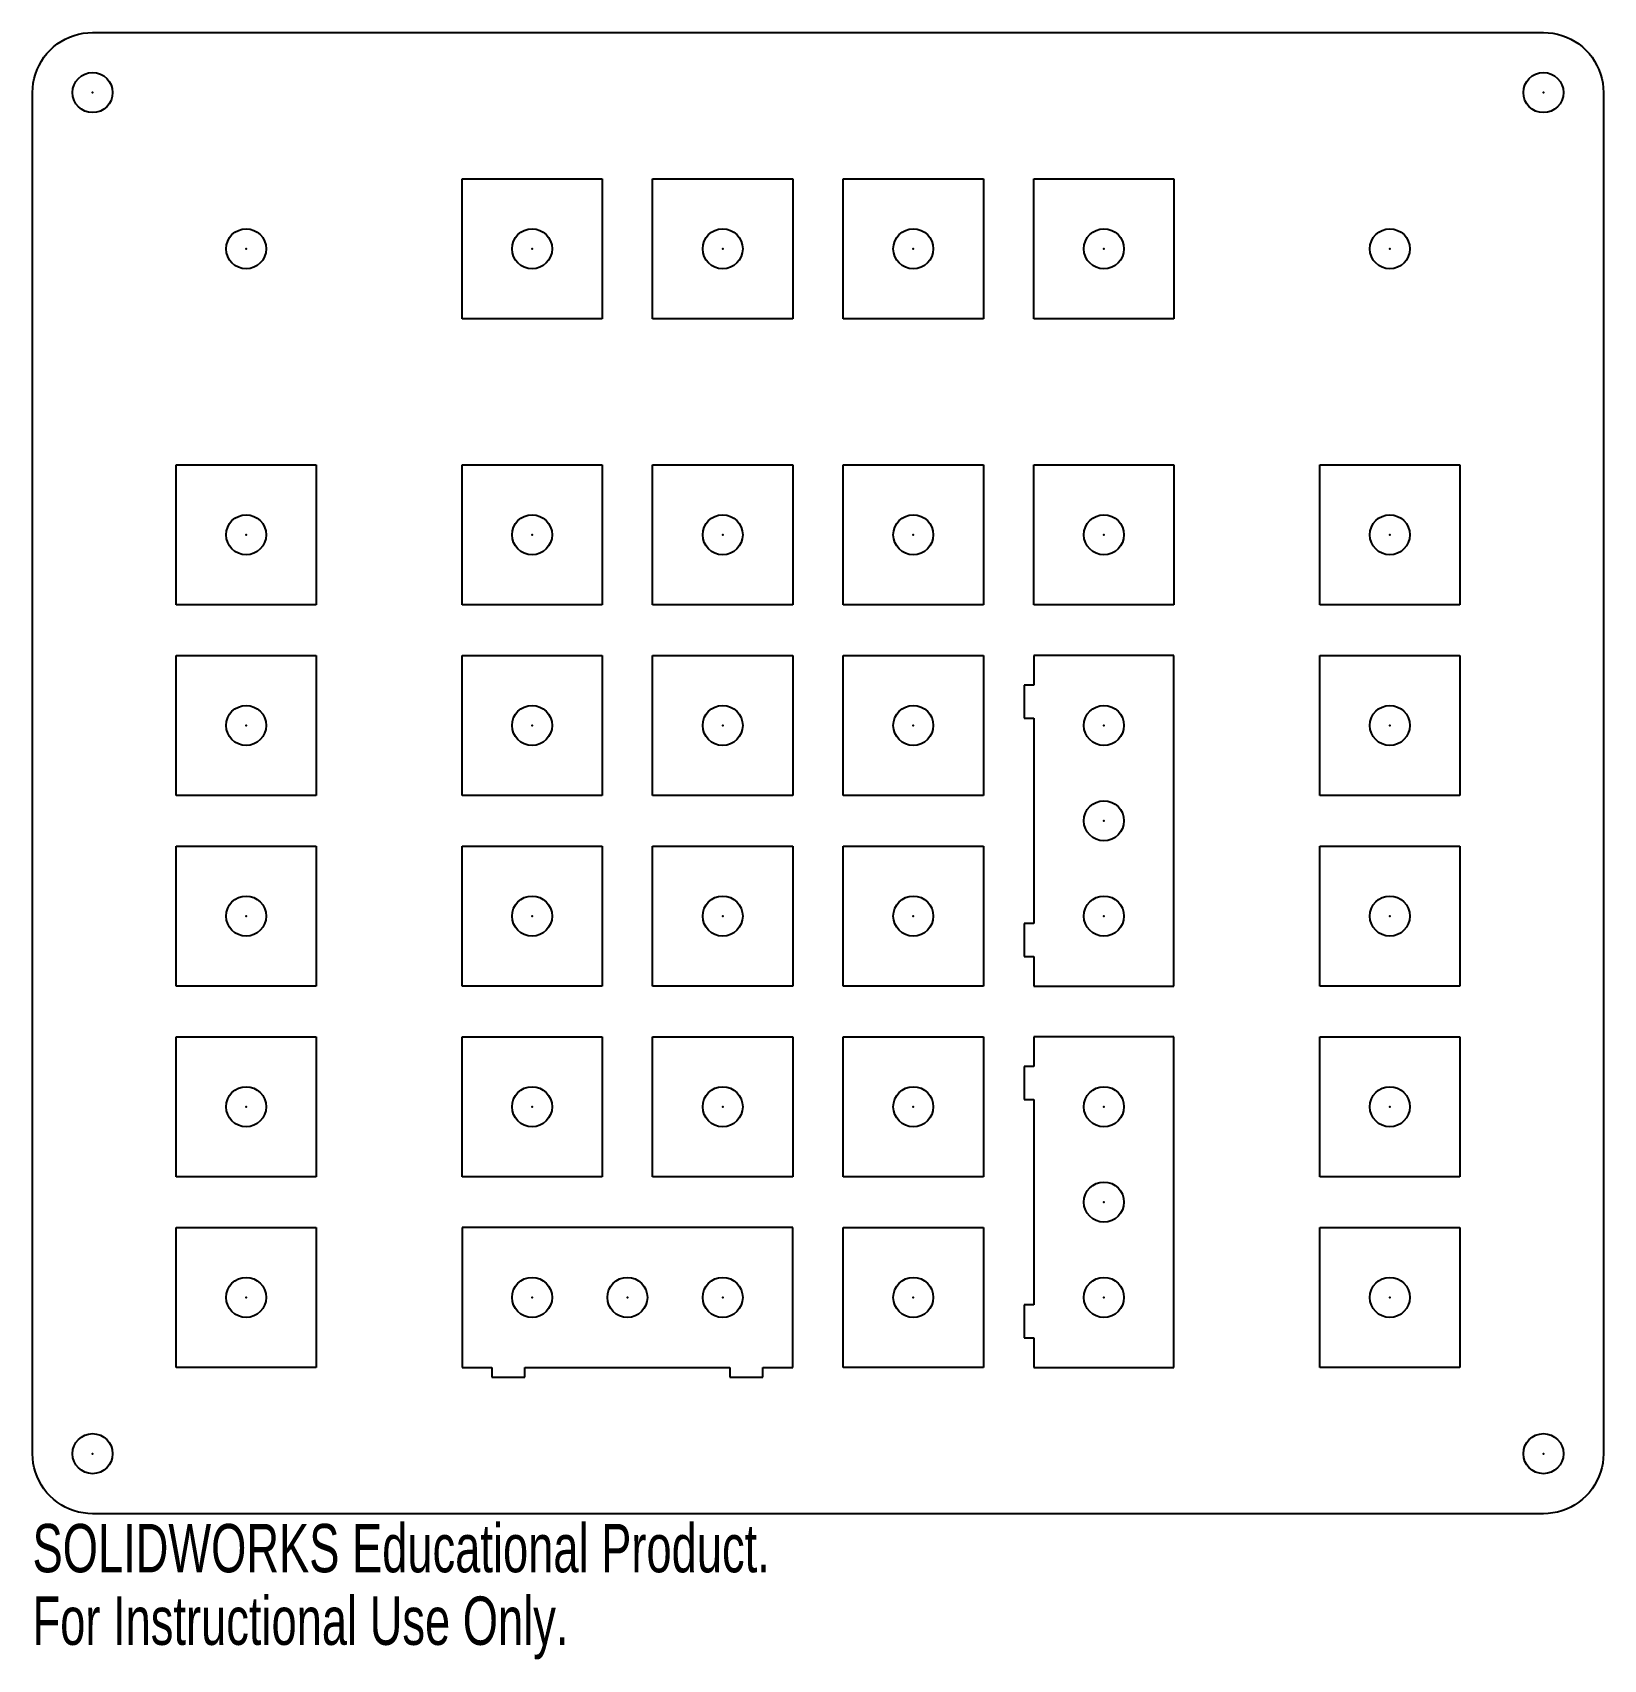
# Model space of a CAD drawing. Header units: millimetres. Extents: x -21 to 136, y -36 to 126.
import ezdxf

# ---------------------------------------------------------------- set-up
doc = ezdxf.new("R2010")
doc.units = ezdxf.units.MM
doc.header["$PDSIZE"] = -1
doc.styles.add('SLDTEXTSTYLE0', font='TXT', dxfattribs={"width": 0.7})

msp = doc.modelspace()

# ---------------------------------------------------------------- linework, layer by layer
at = {"color": 7, "linetype": 'Continuous'}
for p, q in [((-19.24503, 124.94865), (-18.87434, 125.24065)), ((-18.87434, 125.24065), (-18.48297, 125.50165)), ((-18.48297, 125.50165), (-18.07094, 125.73265)), ((-18.07094, 125.73265), (-17.64514, 125.92965)), ((-17.64514, 125.92965), (-17.20279, 126.09265)), ((-17.20279, 126.09265), (-16.74802, 126.22065)), ((-16.74802, 126.22065), (-16.28638, 126.31265)), ((-16.28638, 126.31265), (-15.81785, 126.36865)), ((-15.81785, 126.36865), (-15.34795, 126.38565)), ((-15.34795, 126.38565), (129.652, 126.38565)), ((129.652, 126.38565), (130.122, 126.36865)), ((130.122, 126.36865), (130.589, 126.31265)), ((130.589, 126.31265), (131.052, 126.22065)), ((131.052, 126.22065), (131.506, 126.09265)), ((131.506, 126.09265), (131.948, 125.92965)), ((131.948, 125.92965), (132.375, 125.73265)), ((132.375, 125.73265), (132.786, 125.50165)), ((132.786, 125.50165), (133.177, 125.24065)), ((133.177, 125.24065), (133.548, 124.94865)), ((-20.463216, 123.52065), (-20.20276, 123.91265)), ((-20.20276, 123.91265), (-19.91062, 124.28365)), ((-19.91062, 124.28365), (-19.59092, 124.62865)), ((-19.59092, 124.62865), (-19.24503, 124.94865)), ((133.548, 124.94865), (133.894, 124.62865)), ((133.894, 124.62865), (134.213, 124.28365)), ((134.213, 124.28365), (134.506, 123.91265)), ((134.506, 123.91265), (134.766, 123.52065)), ((-21.182551, 121.78565), (-21.054394, 122.24065)), ((-21.054394, 122.24065), (-20.891785, 122.68265)), ((-20.891785, 122.68265), (-20.694727, 123.10865)), ((-20.694727, 123.10865), (-20.463216, 123.52065)), ((134.766, 123.52065), (134.997, 123.10865)), ((134.997, 123.10865), (135.195, 122.68265)), ((135.195, 122.68265), (135.357, 122.24065)), ((135.357, 122.24065), (135.485, 121.78565)), ((-21.347915, 120.38665), (-21.330001, 120.85565)), ((-21.347915, -15.61395), (-21.347915, 120.38665)), ((-21.330001, 120.85565), (-21.274879, 121.32465)), ((-21.274879, 121.32465), (-21.182551, 121.78565)), ((135.485, 121.78565), (135.578, 121.32465)), ((135.578, 121.32465), (135.633, 120.85565)), ((135.633, 120.85565), (135.652, 120.38665)), ((135.652, 120.38665), (135.652, -15.61395)), ((21.5765, 111.77465), (35.5761, 111.77465)), ((21.5765, 97.77565), (21.5765, 111.77465)), ((35.5761, 111.77465), (35.5761, 97.77565)), ((40.6265, 111.77465), (54.6261, 111.77465)), ((40.6265, 97.77565), (40.6265, 111.77465)), ((54.6261, 111.77465), (54.6261, 97.77565)), ((59.6765, 111.77465), (73.6761, 111.77465)), ((59.6765, 97.77565), (59.6765, 111.77465)), ((73.6761, 111.77465), (73.6761, 97.77565)), ((78.726, 111.77465), (92.726, 111.77465)), ((78.726, 97.77565), (78.726, 111.77465)), ((92.726, 111.77465), (92.726, 97.77565)), ((35.5761, 97.77565), (21.5765, 97.77565)), ((54.6261, 97.77565), (40.6265, 97.77565)), ((73.6761, 97.77565), (59.6765, 97.77565)), ((92.726, 97.77565), (78.726, 97.77565)), ((-6.9998, 83.19965), (7.0011, 83.19965)), ((-6.9998, 69.20025), (-6.9998, 83.19965)), ((7.0011, 83.19965), (7.0011, 69.20025)), ((21.5765, 83.19965), (35.5761, 83.19965)), ((21.5765, 69.20025), (21.5765, 83.19965)), ((35.5761, 83.19965), (35.5761, 69.20025)), ((40.6265, 83.19965), (54.6261, 83.19965)), ((40.6265, 69.20025), (40.6265, 83.19965)), ((54.6261, 83.19965), (54.6261, 69.20025)), ((59.6765, 83.19965), (73.6761, 83.19965)), ((59.6765, 69.20025), (59.6765, 83.19965)), ((73.6761, 83.19965), (73.6761, 69.20025)), ((78.726, 83.19965), (92.726, 83.19965)), ((78.726, 69.20025), (78.726, 83.19965)), ((92.726, 83.19965), (92.726, 69.20025)), ((107.301, 83.19965), (121.301, 83.19965)), ((107.301, 69.20025), (107.301, 83.19965)), ((121.301, 83.19965), (121.301, 69.20025)), ((7.0011, 69.20025), (-6.9998, 69.20025)), ((35.5761, 69.20025), (21.5765, 69.20025)), ((54.6261, 69.20025), (40.6265, 69.20025)), ((73.6761, 69.20025), (59.6765, 69.20025)), ((92.726, 69.20025), (78.726, 69.20025)), ((121.301, 69.20025), (107.301, 69.20025)), ((-6.9998, 64.14985), (7.0011, 64.14985)), ((-6.9998, 50.15025), (-6.9998, 64.14985)), ((7.0011, 64.14985), (7.0011, 50.15025)), ((21.5765, 64.14985), (35.5761, 64.14985)), ((21.5765, 50.15025), (21.5765, 64.14985)), ((35.5761, 64.14985), (35.5761, 50.15025)), ((40.6265, 64.14985), (54.6261, 64.14985)), ((40.6265, 50.15025), (40.6265, 64.14985)), ((54.6261, 64.14985), (54.6261, 50.15025)), ((59.6765, 64.14985), (73.6761, 64.14985)), ((59.6765, 50.15025), (59.6765, 64.14985)), ((73.6761, 64.14985), (73.6761, 50.15025)), ((78.726, 64.14985), (78.726, 61.17455)), ((92.726, 64.14985), (78.726, 64.14985)), ((92.726, 31.10025), (92.726, 64.14985)), ((107.301, 64.14985), (121.301, 64.14985)), ((107.301, 50.15025), (107.301, 64.14985)), ((121.301, 64.14985), (121.301, 50.15025)), ((78.726, 61.17455), (77.7564, 61.17455)), ((77.7564, 61.17455), (77.7564, 57.87395)), ((77.7564, 57.87395), (78.726, 57.87395)), ((78.726, 57.87395), (78.726, 37.37435)), ((7.0011, 50.15025), (-6.9998, 50.15025)), ((35.5761, 50.15025), (21.5765, 50.15025)), ((54.6261, 50.15025), (40.6265, 50.15025)), ((73.6761, 50.15025), (59.6765, 50.15025)), ((121.301, 50.15025), (107.301, 50.15025)), ((-6.9998, 45.09985), (7.0011, 45.09985)), ((-6.9998, 31.10025), (-6.9998, 45.09985)), ((7.0011, 45.09985), (7.0011, 31.10025)), ((21.5765, 45.09985), (35.5761, 45.09985)), ((21.5765, 31.10025), (21.5765, 45.09985)), ((35.5761, 45.09985), (35.5761, 31.10025)), ((40.6265, 45.09985), (54.6261, 45.09985)), ((40.6265, 31.10025), (40.6265, 45.09985)), ((54.6261, 45.09985), (54.6261, 31.10025)), ((59.6765, 45.09985), (73.6761, 45.09985)), ((59.6765, 31.10025), (59.6765, 45.09985)), ((73.6761, 45.09985), (73.6761, 31.10025)), ((107.301, 45.09985), (121.301, 45.09985)), ((107.301, 31.10025), (107.301, 45.09985)), ((121.301, 45.09985), (121.301, 31.10025)), ((78.726, 37.37435), (77.7564, 37.37435)), ((77.7564, 37.37435), (77.7564, 34.07415)), ((77.7564, 34.07415), (78.726, 34.07415)), ((78.726, 34.07415), (78.726, 31.10025)), ((7.0011, 31.10025), (-6.9998, 31.10025)), ((35.5761, 31.10025), (21.5765, 31.10025)), ((54.6261, 31.10025), (40.6265, 31.10025)), ((73.6761, 31.10025), (59.6765, 31.10025)), ((78.726, 31.10025), (92.726, 31.10025)), ((121.301, 31.10025), (107.301, 31.10025)), ((-6.9998, 26.04985), (7.0011, 26.04985)), ((-6.9998, 12.05015), (-6.9998, 26.04985)), ((7.0011, 26.04985), (7.0011, 12.05015)), ((21.5765, 26.04985), (35.5761, 26.04985)), ((21.5765, 12.05015), (21.5765, 26.04985)), ((35.5761, 26.04985), (35.5761, 12.05015)), ((40.6265, 26.04985), (54.6261, 26.04985)), ((40.6265, 12.05015), (40.6265, 26.04985)), ((54.6261, 26.04985), (54.6261, 12.05015)), ((59.6765, 26.04985), (73.6761, 26.04985)), ((59.6765, 12.05015), (59.6765, 26.04985)), ((73.6761, 26.04985), (73.6761, 12.05015)), ((78.726, 26.04985), (78.726, 23.07455)), ((92.726, 26.04985), (78.726, 26.04985)), ((92.726, -6.99985), (92.726, 26.04985)), ((107.301, 26.04985), (121.301, 26.04985)), ((107.301, 12.05015), (107.301, 26.04985)), ((121.301, 26.04985), (121.301, 12.05015)), ((78.726, 23.07455), (77.7564, 23.07455)), ((77.7564, 23.07455), (77.7564, 19.77395)), ((77.7564, 19.77395), (78.726, 19.77395)), ((78.726, 19.77395), (78.726, -0.72555)), ((7.0011, 12.05015), (-6.9998, 12.05015)), ((35.5761, 12.05015), (21.5765, 12.05015)), ((54.6261, 12.05015), (40.6265, 12.05015)), ((73.6761, 12.05015), (59.6765, 12.05015)), ((121.301, 12.05015), (107.301, 12.05015)), ((-6.9998, 6.99965), (7.0011, 6.99965)), ((-6.9998, -6.99985), (-6.9998, 6.99965)), ((7.0011, 6.99965), (7.0011, -6.99985)), ((21.5765, 6.99965), (21.5765, -6.99985)), ((54.6261, 6.99965), (21.5765, 6.99965)), ((54.6261, -6.99985), (54.6261, 6.99965)), ((59.6765, 6.99965), (73.6761, 6.99965)), ((59.6765, -6.99985), (59.6765, 6.99965)), ((73.6761, 6.99965), (73.6761, -6.99985)), ((107.301, 6.99965), (121.301, 6.99965)), ((107.301, -6.99985), (107.301, 6.99965)), ((121.301, 6.99965), (121.301, -6.99985)), ((78.726, -0.72555), (77.7564, -0.72555)), ((77.7564, -0.72555), (77.7564, -4.02605)), ((77.7564, -4.02605), (78.726, -4.02605)), ((78.726, -4.02605), (78.726, -6.99985)), ((7.0011, -6.99985), (-6.9998, -6.99985)), ((21.5765, -6.99985), (24.5518, -6.99985)), ((24.5518, -6.99985), (24.5518, -7.96995)), ((24.5518, -7.96995), (27.8506, -7.96995)), ((27.8506, -7.96995), (27.8506, -6.99985)), ((27.8506, -6.99985), (48.352, -6.99985)), ((48.352, -6.99985), (48.352, -7.96995)), ((48.352, -7.96995), (51.6508, -7.96995)), ((51.6508, -7.96995), (51.6508, -6.99985)), ((51.6508, -6.99985), (54.6261, -6.99985)), ((73.6761, -6.99985), (59.6765, -6.99985)), ((78.726, -6.99985), (92.726, -6.99985)), ((121.301, -6.99985), (107.301, -6.99985)), ((-21.330001, -16.08385), (-21.347915, -15.61395)), ((-21.274879, -16.551), (-21.330001, -16.08385)), ((135.633, -16.08385), (135.578, -16.551)), ((135.652, -15.61395), (135.633, -16.08385)), ((-21.182551, -17.01402), (-21.274879, -16.551)), ((-21.054394, -17.46741), (-21.182551, -17.01402)), ((-20.891785, -17.90976), (-21.054394, -17.46741)), ((135.357, -17.46741), (135.195, -17.90976)), ((135.485, -17.01402), (135.357, -17.46741)), ((135.578, -16.551), (135.485, -17.01402)), ((-20.694727, -18.33694), (-20.891785, -17.90976)), ((-20.463216, -18.74759), (-20.694727, -18.33694)), ((-20.20276, -19.13896), (-20.463216, -18.74759)), ((-19.91062, -19.50965), (-20.20276, -19.13896)), ((134.506, -19.13896), (134.213, -19.50965)), ((134.766, -18.74759), (134.506, -19.13896)), ((134.997, -18.33694), (134.766, -18.74759)), ((135.195, -17.90976), (134.997, -18.33694)), ((-19.59092, -19.85554), (-19.91062, -19.50965)), ((-19.24503, -20.17524), (-19.59092, -19.85554)), ((-18.87434, -20.46738), (-19.24503, -20.17524)), ((-18.48297, -20.72784), (-18.87434, -20.46738)), ((-18.07094, -20.95935), (-18.48297, -20.72784)), ((-17.64514, -21.156406), (-18.07094, -20.95935)), ((132.375, -20.95935), (131.948, -21.156406)), ((132.786, -20.72784), (132.375, -20.95935)), ((133.177, -20.46738), (132.786, -20.72784)), ((133.548, -20.17524), (133.177, -20.46738)), ((133.894, -19.85554), (133.548, -20.17524)), ((134.213, -19.50965), (133.894, -19.85554)), ((-17.20279, -21.319015), (-17.64514, -21.156406)), ((-16.74802, -21.447172), (-17.20279, -21.319015)), ((-16.28638, -21.539501), (-16.74802, -21.447172)), ((-15.81785, -21.594623), (-16.28638, -21.539501)), ((-15.34795, -21.613912), (-15.81785, -21.594623)), ((129.652, -21.613912), (-15.34795, -21.613912)), ((130.122, -21.594623), (129.652, -21.613912)), ((130.589, -21.539501), (130.122, -21.594623)), ((131.052, -21.447172), (130.589, -21.539501)), ((131.506, -21.319015), (131.052, -21.447172)), ((131.948, -21.156406), (131.506, -21.319015))]:
    msp.add_line(p, q, dxfattribs=at)
for centre in [(-15.347915, 120.38565), (129.651965, 120.38565), (0, 104.7755), (28.5763, 104.7755), (47.6263, 104.7755), (66.6763, 104.7755), (85.7263, 104.7755), (114.30405, 104.7755), (0, 76.2001), (28.5763, 76.2001), (47.6263, 76.2001), (66.6763, 76.2001), (85.7263, 76.2001), (114.3008, 76.2001), (0, 57.1501), (28.5763, 57.1501), (47.6263, 57.1501), (66.6763, 57.1501), (85.7263, 57.1501), (114.3008, 57.1501), (85.726, 47.6251), (0, 38.1001), (28.5763, 38.1001), (47.6263, 38.1001), (66.6763, 38.1001), (85.7263, 38.1001), (114.3008, 38.1001), (0, 19.05), (28.5763, 19.05), (47.6263, 19.05), (66.6763, 19.05), (85.7263, 19.05), (114.3008, 19.05), (85.726, 9.525), (0, 0), (28.5763, 0), (38.1013, -0.0001), (47.6263, 0), (66.6763, 0), (85.7263, 0), (114.3008, 0), (-15.347915, -15.61295), (129.651965, -15.61295)]:
    msp.add_circle(centre, 2, dxfattribs=at)
for p in [(-15.347915, 120.38565), (129.651965, 120.38565), (0, 104.7755), (28.5763, 104.7755), (47.6263, 104.7755), (66.6763, 104.7755), (85.7263, 104.7755), (114.30405, 104.7755), (0, 76.2001), (28.5763, 76.2001), (47.6263, 76.2001), (66.6763, 76.2001), (85.7263, 76.2001), (114.3008, 76.2001), (0, 57.1501), (28.5763, 57.1501), (47.6263, 57.1501), (66.6763, 57.1501), (85.7263, 57.1501), (114.3008, 57.1501), (85.726, 47.6251), (0, 38.1001), (28.5763, 38.1001), (47.6263, 38.1001), (66.6763, 38.1001), (85.7263, 38.1001), (114.3008, 38.1001), (0, 19.05), (28.5763, 19.05), (47.6263, 19.05), (66.6763, 19.05), (85.7263, 19.05), (114.3008, 19.05), (85.726, 9.525), (0, 0), (28.5763, 0), (47.6263, 0), (66.6763, 0), (85.7263, 0), (114.3008, 0), (38.1013, -0.0001), (-15.347915, -15.61295), (129.651965, -15.61295)]:
    msp.add_point(p, dxfattribs=at)

# ---------------------------------------------------------------- texts
at = {"color": 7, "linetype": 'Continuous', "char_height": 4.83362, "attachment_point": 1, "style": 'SLDTEXTSTYLE0'}
for s, insert in [('SOLIDWORKS Educational Product.', (-21.347915, -22.633478)), ('For Instructional Use Only.', (-21.347915, -29.883908))]:
    msp.add_mtext(s, dxfattribs=dict(at, insert=insert))

doc.saveas('drawing.dxf')
